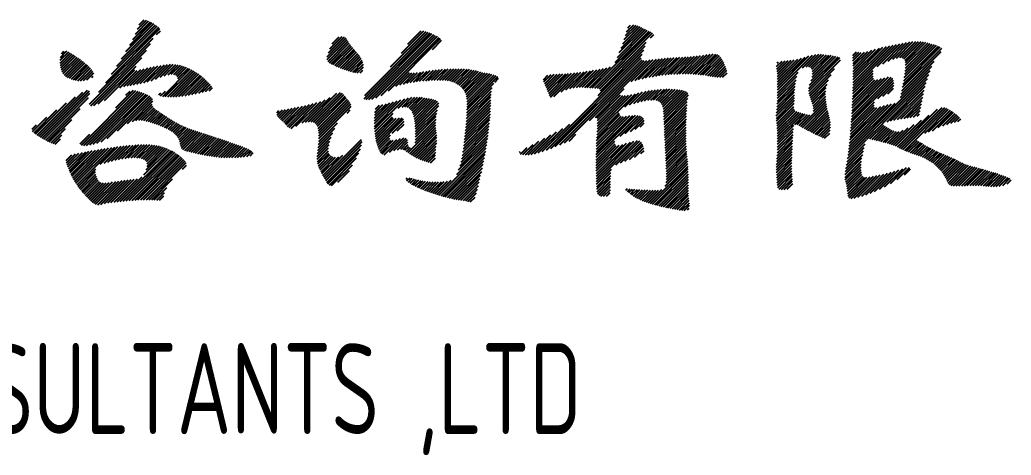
# Model space of a CAD drawing. Extents: x 580289 to 1106878, y -144605 to 78052.
# Drawn here: x 828536 to 830175, y 73526 to 74246 of the extents above; entities that cross this region are included whole.
import ezdxf

# ---------------------------------------------------------------- set-up
doc = ezdxf.new("R2010")
doc.units = 0
doc.header["$LTSCALE"] = 100
doc.layers.add('T图框', color=7, linetype='CONTINUOUS')
doc.layers.add('图框', color=254, linetype='CONTINUOUS')
doc.styles.add('HZTXT', font='tssdeng.shx', dxfattribs={"width": 0.7, "bigfont": 'tssdchn.shx'})

# ---------------------------------------------------------------- blocks, each defined once
blk = doc.blocks.new('A$C72C84CBD')
at = {"layer": '图框', "color": 0}
for p, q in [((80528.7, 56370.1), (80543.7, 56385.1)), ((80531.4, 56377.3), (80539.7, 56385.6)), ((80476.2, 56281.7), (80565.7, 56371.2)), ((80485.9, 56295.9), (80563.7, 56373.6)), ((80494.6, 56309.1), (80561.2, 56375.7)), ((80502.5, 56321.4), (80558.6, 56377.6)), ((80509.6, 56333.1), (80555.9, 56379.4)), ((80515.9, 56343.8), (80553.1, 56381.1)), ((80521, 56353.4), (80550.2, 56382.6)), ((80525.1, 56362), (80547.1, 56384)), ((81318.1, 56315.4), (81371.3, 56368.6)), ((81321.9, 56323.6), (81368.3, 56370)), ((81325.1, 56331.4), (81365.3, 56371.5)), ((81328.1, 56338.8), (81362.3, 56373)), ((81330.7, 56346), (81359.3, 56374.5)), ((81333.2, 56352.9), (81356.2, 56375.9)), ((81335.4, 56359.6), (81352.8, 56377)), ((81337.2, 56365.9), (81348.9, 56377.6)), ((81339.1, 56372.3), (81343.5, 56376.7)), ((80464.9, 56265.9), (80554.4, 56355.4)), ((80560.3, 56361.3), (80566.6, 56367.6)), ((80842.3, 56320), (80875.5, 56353.2)), ((80842.4, 56324.6), (80873.7, 56355.9)), ((80844.2, 56330.9), (80870.9, 56357.6)), ((80846.7, 56337.9), (80867, 56358.2)), ((80850.2, 56345.9), (80862, 56357.7)), ((80903.2, 56255.2), (81012.2, 56364.2)), ((80904.2, 56260.7), (81008.9, 56365.4)), ((80906.5, 56254), (81015.3, 56362.8)), ((80910.8, 56253.8), (81018.4, 56361.4)), ((80916.1, 56254.6), (81021.5, 56360)), ((80922.6, 56256.7), (81024.4, 56358.4)), ((80931.2, 56260.7), (81027.2, 56356.7)), ((80943.6, 56268.6), (81029.6, 56354.7)), ((80947.1, 56308.1), (81005.6, 56366.5)), ((80964.9, 56330.4), (81001.9, 56367.4)), ((80975.6, 56345.6), (80997.6, 56367.5)), ((81280.4, 56273.2), (81374.3, 56367.1)), ((81284.7, 56272.9), (81377.3, 56365.6)), ((81289, 56272.8), (81380.2, 56364)), ((81376.6, 56355.9), (81382.2, 56361.5)), ((80449.6, 56246.1), (80549.9, 56346.4)), ((80451.8, 56243.8), (80543.7, 56335.7)), ((80843.8, 56317), (80877.1, 56350.3)), ((80846.1, 56314.8), (80878.8, 56347.5)), ((80848.9, 56313.2), (80880.7, 56344.9)), ((80851.8, 56311.6), (80882.6, 56342.4)), ((80854.8, 56310), (80884.6, 56339.9)), ((80857.8, 56308.6), (80886.7, 56337.4)), ((81016.3, 56336.9), (81031.3, 56351.9)), ((81290.1, 56260.4), (81365.6, 56335.9)), ((81292.4, 56271.7), (81369.7, 56349)), ((81293.8, 56268.6), (81367.7, 56342.5)), ((81711.3, 56273), (81783.2, 56344.9)), ((81711.4, 56277.6), (81777.7, 56343.9)), ((81711.5, 56282.2), (81772.2, 56342.9)), ((81711.6, 56286.8), (81766.6, 56341.8)), ((81711.7, 56291.4), (81760.8, 56340.5)), ((81711.8, 56296), (81754.9, 56339.1)), ((81711.8, 56300.5), (81748.7, 56337.4)), ((81751.5, 56308.7), (81788.7, 56345.9)), ((81760.4, 56313.2), (81794.2, 56346.9)), ((81769.3, 56317.5), (81799.7, 56348)), ((81777, 56320.7), (81805.4, 56349.2)), ((81783.3, 56322.5), (81810.5, 56349.8)), ((81788.5, 56323.3), (81815.3, 56350.1)), ((81792.7, 56323), (81819.8, 56350.1)), ((81793.3, 56274.2), (81858, 56338.9)), ((81794.3, 56279.6), (81855.6, 56341)), ((81795.2, 56285.1), (81852.5, 56342.3)), ((81795.5, 56321.4), (81824.1, 56349.9)), ((81796, 56290.4), (81849.2, 56343.6)), ((81796.8, 56295.7), (81845.8, 56344.7)), ((81797.4, 56318.7), (81828, 56349.4)), ((81797.5, 56300.8), (81842.4, 56345.7)), ((81798, 56305.8), (81838.9, 56346.8)), ((81798.2, 56315.1), (81831.8, 56348.6)), ((81798.3, 56310.6), (81835.4, 56347.8)), ((80401.1, 56318.8), (80415.3, 56333)), ((80401.1, 56314.3), (80418, 56331.2)), ((80401.4, 56323.6), (80412, 56334.3)), ((80401.4, 56310.2), (80420.7, 56329.4)), ((80402, 56306.3), (80423.4, 56327.6)), ((80403, 56329.7), (80407, 56333.7)), ((80403, 56302.8), (80426.1, 56325.9)), ((80404.3, 56299.5), (80428.8, 56324.1)), ((80405.9, 56296.7), (80431.5, 56322.3)), ((80407.9, 56294.2), (80434.2, 56320.5)), ((80456.4, 56243.9), (80535.6, 56323.2)), ((80860.9, 56307.2), (80888.7, 56335)), ((80864.1, 56305.9), (80890.8, 56332.6)), ((80867.4, 56304.7), (80892.8, 56330.1)), ((80870.6, 56303.5), (80894.8, 56327.6)), ((80874, 56302.3), (80896.6, 56324.9)), ((80877.4, 56301.2), (80898.3, 56322.2)), ((81204.5, 56170.4), (81363, 56328.8)), ((81211.8, 56173.1), (81361.3, 56322.7)), ((81219.2, 56176.1), (81362.8, 56319.6)), ((81275.7, 56219.1), (81376, 56319.4)), ((81344.8, 56283.7), (81381.2, 56320.1)), ((81351.1, 56285.5), (81386.3, 56320.7)), ((81357, 56286.9), (81391.3, 56321.3)), ((81362.8, 56288.2), (81396.3, 56321.7)), ((81368.6, 56289.6), (81401.3, 56322.2)), ((81374.3, 56290.7), (81406.1, 56322.6)), ((81379.8, 56291.7), (81411, 56322.9)), ((81385.2, 56292.6), (81415.8, 56323.2)), ((81390.4, 56293.4), (81420.5, 56323.5)), ((81395.6, 56294.1), (81425.2, 56323.7)), ((81400.7, 56294.7), (81430, 56324)), ((81405.6, 56295.1), (81434.8, 56324.3)), ((81410.5, 56295.6), (81439.6, 56324.6)), ((81415.3, 56295.9), (81444.5, 56325)), ((81420.1, 56296.1), (81449.4, 56325.5)), ((81424.7, 56296.3), (81454.4, 56326)), ((81429.3, 56296.4), (81459.5, 56326.6)), ((81433.9, 56296.4), (81464.8, 56327.3)), ((81438.3, 56296.4), (81470.1, 56328.2)), ((81442.7, 56296.3), (81475.4, 56329)), ((81447, 56296.1), (81480.3, 56329.4)), ((81451.2, 56295.8), (81484.5, 56329.1)), ((81455.3, 56295.5), (81488, 56328.1)), ((81459.4, 56295), (81490.9, 56326.5)), ((81463.4, 56294.5), (81492.9, 56324.1)), ((81467.3, 56294), (81494.7, 56321.4)), ((81586.5, 56292), (81614.3, 56319.7)), ((81586.7, 56287.6), (81620, 56320.9)), ((81586.8, 56269.8), (81644.3, 56327.3)), ((81586.8, 56274.3), (81638.5, 56325.9)), ((81586.8, 56278.7), (81632.2, 56324.2)), ((81586.8, 56283.2), (81626, 56322.4)), ((81627.6, 56306.1), (81649.8, 56328.3)), ((81633.9, 56307.8), (81654.8, 56328.7)), ((81638.5, 56308), (81659.2, 56328.7)), ((81638.5, 56267.6), (81690.7, 56319.8)), ((81638.6, 56272.2), (81689.7, 56323.2)), ((81639.6, 56277.6), (81686.6, 56324.7)), ((81641.7, 56306.7), (81663.4, 56328.4)), ((81642.4, 56285), (81683.1, 56325.7)), ((81643.5, 56304), (81667.5, 56328)), ((81643.8, 56290.8), (81679.3, 56326.4)), ((81644.2, 56300.3), (81671.5, 56327.5)), ((81644.3, 56295.8), (81675.4, 56327)), ((81711, 56326.6), (81717.1, 56332.7)), ((81711.2, 56322.3), (81721.1, 56332.2)), ((81711.3, 56318), (81725.1, 56331.7)), ((81711.5, 56313.7), (81730.1, 56332.2)), ((81711.7, 56309.4), (81736, 56333.6)), ((81711.9, 56305), (81742.3, 56335.4)), ((81792.2, 56268.6), (81857, 56333.4)), ((80410.3, 56292.2), (80436.8, 56318.6)), ((80413.1, 56290.5), (80439.3, 56316.6)), ((80416.2, 56289.1), (80441.8, 56314.7)), ((80419.4, 56287.8), (80444.2, 56312.6)), ((80422.7, 56286.6), (80446.6, 56310.5)), ((80426.3, 56285.7), (80449, 56308.3)), ((80430.1, 56285), (80451.2, 56306.1)), ((80434.5, 56284.9), (80453.3, 56303.7)), ((80463.7, 56246.8), (80526.3, 56309.3)), ((80506, 56275.6), (80534, 56303.6)), ((80511.4, 56276.5), (80539.8, 56304.9)), ((80516.8, 56277.4), (80545.6, 56306.2)), ((80522.2, 56278.3), (80551.2, 56307.3)), ((80527.8, 56279.4), (80556.8, 56308.5)), ((80533.3, 56280.4), (80562.4, 56309.5)), ((80539, 56281.6), (80567.8, 56310.4)), ((80544.9, 56283), (80573.1, 56311.2)), ((80551.1, 56284.7), (80578.2, 56311.8)), ((80558.5, 56287.6), (80583.1, 56312.3)), ((80566.1, 56290.8), (80587.7, 56312.4)), ((80570.4, 56259.2), (80615.8, 56304.6)), ((80573, 56293.2), (80592, 56312.1)), ((80574.5, 56258.8), (80618.8, 56303.1)), ((80579.2, 56294.9), (80595.9, 56311.5)), ((80584.5, 56295.7), (80599.5, 56310.7)), ((80588.7, 56295.4), (80603, 56309.7)), ((80592.2, 56294.4), (80606.4, 56308.6)), ((80594.4, 56292.1), (80609.6, 56307.4)), ((80595.3, 56288.6), (80612.8, 56306)), ((80880.9, 56300.2), (80899.9, 56319.2)), ((80884.5, 56299.3), (80901.1, 56316)), ((80888.1, 56298.5), (80902, 56312.4)), ((80892, 56297.8), (80902.2, 56308.1)), ((81005, 56285.1), (81022.9, 56303)), ((81009.8, 56285.4), (81027.9, 56303.5)), ((81014.5, 56285.7), (81032.8, 56304)), ((81019.2, 56285.9), (81037.6, 56304.3)), ((81023.8, 56286), (81042.4, 56304.6)), ((81028.4, 56286.1), (81047.1, 56304.8)), ((81032.8, 56286), (81051.7, 56304.9)), ((81037.1, 56285.8), (81056.2, 56304.9)), ((81041.1, 56285.3), (81060.6, 56304.9)), ((81044.9, 56284.6), (81065, 56304.8)), ((81048.4, 56283.7), (81069.3, 56304.6)), ((81051.8, 56282.5), (81073.5, 56304.3)), ((81054.9, 56281.1), (81077.6, 56303.9)), ((81057.8, 56279.5), (81081.5, 56303.3)), ((81226.7, 56179.1), (81366.1, 56318.5)), ((81234.3, 56182.2), (81370.7, 56318.6)), ((81259, 56274.3), (81287.9, 56303.2)), ((81263.5, 56274.3), (81293.4, 56304.1)), ((81267.9, 56274.1), (81298.9, 56305.2)), ((81272.1, 56273.8), (81304.6, 56306.3)), ((81276.2, 56273.5), (81310.6, 56307.9)), ((81471.2, 56293.3), (81496.3, 56318.5)), ((81475, 56292.7), (81497.8, 56315.5)), ((81478.9, 56292.1), (81499.2, 56312.4)), ((81482.9, 56291.6), (81500.6, 56309.2)), ((81486.9, 56291.1), (81501.7, 56305.9)), ((81585.1, 56308.5), (81594.2, 56317.6)), ((81585.5, 56304.3), (81599.1, 56318)), ((81586, 56300.4), (81603.9, 56318.3)), ((81586, 56313.9), (81588, 56315.9)), ((81586.3, 56296.2), (81609, 56318.9)), ((81639, 56263.6), (81680.9, 56305.5)), ((81789.7, 56257.1), (81841.9, 56309.3)), ((81791, 56263), (81845.7, 56317.6)), ((80439.4, 56285.3), (80455.1, 56301.1)), ((80445.1, 56286.5), (80456.5, 56297.9)), ((80453.1, 56290.1), (80455.5, 56292.4)), ((80473.9, 56252.5), (80524.3, 56302.9)), ((80499.4, 56273.5), (80528.2, 56302.2)), ((80578.8, 56258.5), (80621.7, 56301.5)), ((80583.1, 56258.4), (80624.5, 56299.8)), ((80587.6, 56258.4), (80627.3, 56298.1)), ((80592.3, 56258.6), (80630, 56296.3)), ((80597.2, 56259), (80632.6, 56294.4)), ((80602.2, 56259.5), (80635.1, 56292.5)), ((80607.5, 56260.3), (80637.6, 56290.4)), ((80612.9, 56261.2), (80640, 56288.3)), ((80896.7, 56298.1), (80901.3, 56302.6)), ((80955.5, 56276.1), (80978.1, 56298.6)), ((80962.1, 56278.1), (80982, 56298.1)), ((80968.1, 56279.6), (80986.6, 56298.1)), ((80973.7, 56280.8), (80991.5, 56298.6)), ((80979.3, 56281.9), (80996.8, 56299.4)), ((80984.7, 56282.8), (81002.1, 56300.3)), ((80989.9, 56283.6), (81007.4, 56301.1)), ((80995, 56284.2), (81012.7, 56301.8)), ((81000.1, 56284.7), (81017.8, 56302.4)), ((81060.4, 56277.7), (81085.3, 56302.6)), ((81062.9, 56275.7), (81088.9, 56301.7)), ((81065.2, 56273.5), (81092.4, 56300.7)), ((81067.2, 56271), (81096, 56299.8)), ((81069, 56268.3), (81099.6, 56298.9)), ((81070.5, 56265.4), (81103.3, 56298.1)), ((81071.8, 56262.1), (81107.1, 56297.4)), ((81072.7, 56258.6), (81110.9, 56296.8)), ((81073.3, 56254.7), (81114.6, 56295.9)), ((81073.4, 56241.3), (81124.1, 56292)), ((81073.5, 56250.4), (81118.1, 56294.9)), ((81073.5, 56245.9), (81121.3, 56293.7)), ((81119.3, 56282.7), (81125.6, 56289)), ((81199.5, 56286.6), (81207.1, 56294.2)), ((81200.4, 56283), (81212.5, 56295.1)), ((81201.7, 56279.8), (81217.5, 56295.6)), ((81203.2, 56276.8), (81222.4, 56296)), ((81204.6, 56273.7), (81227.1, 56296.2)), ((81205.9, 56270.5), (81231.8, 56296.4)), ((81207.1, 56267.3), (81236.5, 56296.6)), ((81208.3, 56263.9), (81241.3, 56297)), ((81209.6, 56260.7), (81246.3, 56297.5)), ((81211.4, 56258.1), (81251.3, 56298)), ((81216.9, 56259), (81256.4, 56298.6)), ((81228.8, 56266.5), (81261.6, 56299.3)), ((81236.8, 56270), (81266.8, 56300)), ((81243.3, 56272), (81272, 56300.7)), ((81249, 56273.2), (81277.2, 56301.4)), ((81254.2, 56273.9), (81282.5, 56302.3)), ((81491.1, 56290.8), (81502.6, 56302.3)), ((81495.5, 56290.7), (81503.1, 56298.3)), ((81586.6, 56256.1), (81617.2, 56286.7)), ((81586.7, 56260.7), (81618.5, 56292.4)), ((81586.8, 56265.2), (81620.9, 56299.4)), ((81639.8, 56259.9), (81675.4, 56295.5)), ((81640.9, 56256.6), (81671, 56286.6)), ((81703.3, 56161.8), (81836.7, 56295.1)), ((81704, 56166.9), (81839.1, 56302)), ((81708.8, 56221.2), (81777, 56289.3)), ((81709.2, 56226), (81774.2, 56291.1)), ((81709.4, 56230.7), (81769.9, 56291.2)), ((81709.7, 56235.5), (81764.2, 56290)), ((81709.9, 56240.2), (81758.2, 56288.5)), ((81710.1, 56244.9), (81752.6, 56287.3)), ((81710.4, 56249.6), (81747.4, 56286.7)), ((81710.6, 56254.3), (81745.2, 56289)), ((81710.8, 56259), (81744.9, 56293.2)), ((81711, 56263.7), (81744.9, 56297.7)), ((81711.1, 56268.4), (81744.9, 56302.1)), ((81760.9, 56214.8), (81834.5, 56288.5)), ((80618.5, 56262.4), (80642.3, 56286.1)), ((80624.2, 56263.6), (80644.5, 56283.9)), ((80629.9, 56264.7), (80646.7, 56281.6)), ((80635.5, 56265.9), (80648.8, 56279.2)), ((80641.2, 56267.1), (80650.8, 56276.7)), ((80646.9, 56268.3), (80652.5, 56273.9)), ((81073.1, 56232), (81114.7, 56273.7)), ((81073.3, 56236.7), (81117.5, 56280.9)), ((81285.6, 56224.5), (81333.3, 56272.2)), ((81366.9, 56251.9), (81385.1, 56270.2)), ((81372.2, 56252.7), (81390.1, 56270.7)), ((81377.1, 56253.1), (81395, 56271)), ((81381.7, 56253.3), (81399.7, 56271.2)), ((81385.9, 56253), (81404.3, 56271.4)), ((81389.4, 56252), (81408.8, 56271.4)), ((81392.3, 56250.4), (81413.2, 56271.3)), ((81394.5, 56248.1), (81417.5, 56271.1)), ((81396.1, 56245.2), (81421.7, 56270.8)), ((81397.2, 56241.8), (81425.6, 56270.2)), ((81585.8, 56241.8), (81615.1, 56271.2)), ((81586.2, 56246.7), (81615.6, 56276.1)), ((81586.4, 56251.4), (81616.2, 56281.2)), ((81642.2, 56253.3), (81668.5, 56279.6)), ((81643.5, 56250.1), (81667, 56273.7)), ((81708.5, 56216.4), (81778.2, 56286.1)), ((81752.3, 56255.7), (81778.7, 56282.1)), ((81760.7, 56259.5), (81778.9, 56277.7)), ((81767.7, 56217.2), (81832.5, 56282)), ((81768.7, 56263.1), (81778.5, 56272.9)), ((81773.5, 56218.5), (81830.8, 56275.8)), ((80362.8, 56195.3), (80426, 56258.5)), ((80365.6, 56193.5), (80438.2, 56266.1)), ((80368.3, 56191.8), (80446.1, 56269.5)), ((80371.1, 56190.1), (80449.2, 56268.2)), ((80374, 56188.5), (80449.8, 56264.3)), ((80376.9, 56186.9), (80447.5, 56257.4)), ((80436.1, 56178.7), (80526.1, 56268.7)), ((80439.8, 56177.9), (80529.6, 56267.8)), ((80444.5, 56178.2), (80533.1, 56266.7)), ((80449.8, 56179), (80536.4, 56265.6)), ((80455.5, 56180.2), (80539.7, 56264.3)), ((80461.5, 56181.7), (80542.9, 56263)), ((80468.6, 56184.3), (80545.9, 56261.6)), ((80478.6, 56189.8), (80548.8, 56260)), ((80493.1, 56240.2), (80522.1, 56269.2)), ((80495.4, 56202.1), (80551.4, 56258.1)), ((80509.5, 56261.1), (80516.4, 56268)), ((80512.3, 56214.5), (80553.4, 56255.6)), ((80563.9, 56261.7), (80567.4, 56265.1)), ((80566.7, 56260), (80574.8, 56268)), ((80806.5, 56216.8), (80847.1, 56257.4)), ((80811.3, 56217.1), (80858.4, 56264.3)), ((80815.7, 56217.1), (80864.2, 56265.6)), ((80819.4, 56216.3), (80867.4, 56264.3)), ((80822.4, 56214.8), (80869.7, 56262.1)), ((80824.8, 56212.7), (80871.7, 56259.6)), ((80826.4, 56209.8), (80873.7, 56257.1)), ((80827.4, 56206.3), (80875.7, 56254.7)), ((80920.6, 56205.3), (80970.4, 56255.1)), ((80959.6, 56239.7), (80976.6, 56256.7)), ((80965.9, 56241.5), (80982, 56257.6)), ((80970.6, 56241.8), (80986.9, 56258.1)), ((80974.5, 56241.2), (80991.5, 56258.1)), ((80977.6, 56239.7), (80995.7, 56257.9)), ((80980, 56237.7), (80999.9, 56257.6)), ((80982, 56235.2), (81003.8, 56257)), ((80983.5, 56232.2), (81007.7, 56256.4)), ((80984.7, 56229), (81011.5, 56255.7)), ((80985.7, 56225.4), (81015.2, 56254.9)), ((80986.4, 56221.7), (81018.7, 56253.9)), ((81072.3, 56217.7), (81112.8, 56258.2)), ((81072.6, 56222.6), (81113.1, 56263)), ((81072.9, 56227.3), (81113.6, 56268)), ((81288.5, 56222.9), (81327.3, 56261.7)), ((81288.6, 56200.5), (81351.6, 56263.6)), ((81288.8, 56205.3), (81345.9, 56262.4)), ((81289, 56210), (81340.4, 56261.3)), ((81289.2, 56219.1), (81330.7, 56260.6)), ((81289.2, 56214.6), (81335.2, 56260.6)), ((81334.4, 56241.8), (81357.5, 56265)), ((81342, 56245), (81363.5, 56266.5)), ((81348.9, 56247.4), (81369.2, 56267.7)), ((81355.3, 56249.3), (81374.7, 56268.7)), ((81361.3, 56250.8), (81380, 56269.5)), ((81398, 56238.1), (81429.4, 56269.5)), ((81398.3, 56233.9), (81432.8, 56268.5)), ((81398.5, 56229.7), (81435.9, 56267)), ((81398.7, 56225.4), (81438.3, 56264.9)), ((81398.9, 56221.1), (81439.6, 56261.8)), ((81399.1, 56216.8), (81438.4, 56256.1)), ((81584.5, 56227.1), (81614.8, 56257.4)), ((81584.8, 56231.8), (81614.9, 56261.9)), ((81585.2, 56236.8), (81614.9, 56266.5)), ((81644.6, 56246.7), (81666.3, 56268.5)), ((81645.5, 56243.1), (81666.1, 56263.7)), ((81646, 56239.2), (81666.2, 56259.4)), ((81646.1, 56234.7), (81666.5, 56255.2)), ((81779.1, 56219.6), (81829.2, 56269.7)), ((81784.8, 56220.8), (81827.8, 56263.8)), ((81790.3, 56221.8), (81826.5, 56258)), ((80360.2, 56197.1), (80411.4, 56248.4)), ((80379.9, 56185.4), (80433.7, 56239.2)), ((80520.2, 56217.9), (80553.9, 56251.6)), ((80526.1, 56219.4), (80552.9, 56246.1)), ((80531.1, 56219.9), (80554.1, 56242.8)), ((80535.5, 56219.8), (80556.1, 56240.3)), ((80539.4, 56219.2), (80558.4, 56238.2)), ((80761.2, 56225.4), (80773.4, 56237.7)), ((80763.4, 56223.1), (80778.8, 56238.6)), ((80765.7, 56221), (80784.3, 56239.6)), ((80768, 56218.8), (80789.9, 56240.7)), ((80770.3, 56216.6), (80795.5, 56241.8)), ((80772.5, 56214.3), (80801.2, 56243)), ((80774.6, 56211.9), (80807, 56244.3)), ((80776.7, 56209.5), (80812.8, 56245.6)), ((80779.1, 56207.5), (80818.9, 56247.2)), ((80782.5, 56206.3), (80825.1, 56248.9)), ((80790.3, 56209.7), (80831.6, 56250.9)), ((80800.6, 56215.5), (80838.6, 56253.4)), ((80828, 56202.5), (80877.8, 56252.2)), ((80828.4, 56198.3), (80879.6, 56249.6)), ((80828.4, 56189.4), (80881.9, 56242.9)), ((80828.5, 56193.9), (80881.1, 56246.6)), ((80920.4, 56214.1), (80958, 56251.6)), ((80920.5, 56209.6), (80964.2, 56253.3)), ((80920.5, 56218.6), (80951.9, 56250)), ((80920.6, 56223.2), (80945.9, 56248.5)), ((80920.8, 56227.9), (80940, 56247.1)), ((80921.2, 56232.8), (80934.2, 56245.8)), ((80922.1, 56238.2), (80928.8, 56244.9)), ((80987, 56217.8), (81021.9, 56252.7)), ((80987.5, 56213.8), (81024.7, 56251)), ((80987.9, 56209.6), (81026.8, 56248.6)), ((80988.1, 56205.4), (81026.9, 56244.2)), ((81070.5, 56198), (81112.4, 56239.9)), ((81071.1, 56203), (81112.5, 56244.5)), ((81071.5, 56208), (81112.5, 56249)), ((81071.9, 56212.9), (81112.6, 56253.6)), ((81399.3, 56212.5), (81437.5, 56250.7)), ((81399.5, 56208.2), (81437.1, 56245.8)), ((81399.7, 56203.9), (81436.8, 56241)), ((81584.7, 56222.8), (81614.7, 56252.8)), ((81585, 56218.6), (81614.1, 56247.7)), ((81585.4, 56214.5), (81613.6, 56242.6)), ((81585.8, 56210.4), (81614.1, 56238.7)), ((81625.1, 56209.2), (81666.9, 56251.1)), ((81628, 56207.7), (81667.5, 56247.2)), ((81630.9, 56206.1), (81668.2, 56243.4)), ((81633.8, 56204.5), (81668.9, 56239.6)), ((81704.6, 56172), (81780.8, 56248.2)), ((81705.1, 56177.1), (81775.2, 56247.1)), ((81705.7, 56182.1), (81769.4, 56245.8)), ((81706.2, 56187.1), (81763.4, 56244.3)), ((81706.6, 56192), (81757.2, 56242.6)), ((81707, 56196.9), (81750.8, 56240.7)), ((81707.4, 56201.8), (81746.9, 56241.3)), ((81707.8, 56206.7), (81746.4, 56245.3)), ((81708.2, 56211.5), (81746.7, 56250.1)), ((81787.6, 56174.2), (81851.2, 56237.9)), ((81790.5, 56172.7), (81858.7, 56240.9)), ((81793.6, 56171.2), (81863.1, 56240.7)), ((81795.7, 56222.7), (81825.4, 56252.4)), ((81796.8, 56169.9), (81866.4, 56239.5)), ((81800.9, 56223.5), (81824.3, 56246.9)), ((81806, 56224.1), (81823.4, 56241.4)), ((81829.9, 56198.6), (81869.4, 56238)), ((80355.3, 56201.2), (80378.9, 56224.8)), ((80357.6, 56199), (80395.4, 56236.8)), ((80543.1, 56218.4), (80561, 56236.3)), ((80546.7, 56217.5), (80563.8, 56234.5)), ((80550.1, 56216.4), (80566.5, 56232.8)), ((80553.5, 56215.4), (80569.2, 56231)), ((80556.9, 56214.2), (80571.9, 56229.2)), ((80560.2, 56213.1), (80574.6, 56227.4)), ((80563.5, 56211.9), (80577.3, 56225.7)), ((80566.8, 56210.6), (80580, 56223.9)), ((80570, 56209.3), (80582.7, 56222.1)), ((80759, 56232.2), (80762.5, 56235.7)), ((80759.4, 56228.1), (80768.3, 56237)), ((80875, 56231.5), (80880.2, 56236.7)), ((80920.9, 56201), (80951.1, 56231.3)), ((80921.3, 56196.9), (80949.9, 56225.5)), ((80921.8, 56192.9), (80951.7, 56222.9)), ((80922.4, 56189.1), (80956.3, 56223)), ((80923.2, 56185.4), (80961.7, 56223.9)), ((80924.1, 56181.8), (80966, 56223.7)), ((80925.1, 56178.4), (80968.6, 56221.8)), ((80988.2, 56187.5), (81022.2, 56221.5)), ((80988.3, 56201.1), (81024.3, 56237.1)), ((80988.4, 56196.7), (81023.2, 56231.5)), ((80988.4, 56192.2), (81022.5, 56226.3)), ((81068.8, 56182.8), (81111.6, 56225.6)), ((81069.4, 56187.9), (81111.9, 56230.4)), ((81070, 56193), (81112.2, 56235.2)), ((81287, 56163.1), (81351.9, 56227.9)), ((81287, 56158.6), (81356.1, 56227.7)), ((81287.1, 56167.6), (81347.2, 56227.7)), ((81287.2, 56172.2), (81342.3, 56227.3)), ((81287.3, 56176.8), (81337.2, 56226.7)), ((81287.4, 56181.4), (81331.9, 56225.9)), ((81287.6, 56186.1), (81328.2, 56226.7)), ((81287.9, 56190.9), (81326, 56229)), ((81288.2, 56195.7), (81324.7, 56232.2)), ((81326.4, 56193.5), (81359.9, 56226.9)), ((81335, 56197.6), (81362.9, 56225.5)), ((81343.3, 56201.4), (81364.9, 56223)), ((81399.8, 56199.6), (81436.5, 56236.2)), ((81400, 56195.3), (81436.3, 56231.5)), ((81400.3, 56191), (81436.1, 56226.8)), ((81400.5, 56186.7), (81436, 56222.2)), ((81586.2, 56206.3), (81615.9, 56236)), ((81586.4, 56202), (81618.8, 56234.4)), ((81586.6, 56197.7), (81622.1, 56233.2)), ((81586.7, 56193.3), (81625.5, 56232.1)), ((81586.8, 56188.9), (81628.9, 56231.1)), ((81615.3, 56212.9), (81632.4, 56230.1)), ((81619.3, 56212.5), (81636.1, 56229.2)), ((81622.2, 56210.8), (81640, 56228.7)), ((81636.8, 56203), (81669.8, 56236)), ((81639.8, 56201.5), (81670.7, 56232.4)), ((81642.8, 56200), (81671.6, 56228.9)), ((81645.7, 56198.5), (81672.5, 56225.3)), ((81648.7, 56197), (81673.3, 56221.6)), ((81784.7, 56175.8), (81837.2, 56228.3)), ((81811.3, 56224.9), (81822.5, 56236.1)), ((81817.2, 56226.3), (81821, 56230.1)), ((81836.3, 56200.5), (81872.3, 56236.4)), ((81842.8, 56202.5), (81875, 56234.7)), ((81852.3, 56207.5), (81877.7, 56232.9)), ((81859.7, 56210.4), (81880.3, 56231)), ((81866.5, 56212.7), (81882.9, 56229.1)), ((81873, 56214.7), (81885.3, 56227)), ((81879.1, 56216.3), (81887.6, 56224.8)), ((81884.7, 56217.4), (81889.5, 56222.3)), ((80354.7, 56205), (80361.9, 56212.3)), ((80382.9, 56183.9), (80420, 56221)), ((80386, 56182.5), (80409.4, 56205.9)), ((80573.1, 56208), (80585.5, 56220.3)), ((80576.2, 56206.6), (80588.3, 56218.6)), ((80579.2, 56205.1), (80591.1, 56217)), ((80582.2, 56203.6), (80594, 56215.4)), ((80585, 56201.9), (80597, 56213.9)), ((80587.6, 56200.1), (80600, 56212.4)), ((80590.1, 56198), (80603, 56211)), ((80592.3, 56195.8), (80606.1, 56209.6)), ((80594.4, 56193.3), (80609.3, 56208.2)), ((80596.1, 56190.6), (80612.5, 56206.9)), ((80597.6, 56187.6), (80615.7, 56205.7)), ((80827.9, 56179.9), (80854.9, 56206.9)), ((80828.2, 56184.7), (80859.1, 56215.5)), ((80949.7, 56198.4), (80969.7, 56218.4)), ((80957.8, 56202.1), (80969.2, 56213.4)), ((80976, 56166.3), (81021.9, 56212.2)), ((80978.6, 56164.5), (81022, 56207.9)), ((80987.5, 56182.3), (81022, 56216.8)), ((81065.7, 56161.7), (81109.5, 56205.6)), ((81066.6, 56167.1), (81110.1, 56210.7)), ((81067.4, 56172.4), (81110.7, 56215.7)), ((81068.1, 56177.6), (81111.2, 56220.7)), ((81191.1, 56165.9), (81231.5, 56206.3)), ((81197.6, 56167.9), (81243.2, 56213.5)), ((81351.5, 56205.1), (81366, 56219.6)), ((81359.7, 56208.8), (81366.1, 56215.2)), ((81400.7, 56182.4), (81435.8, 56217.6)), ((81400.9, 56178.1), (81435.7, 56213)), ((81401.1, 56173.8), (81435.7, 56208.4)), ((81586.8, 56184.5), (81613.8, 56211.5)), ((81586.8, 56180), (81612.9, 56206)), ((81651.7, 56195.5), (81673.9, 56217.7)), ((81654.8, 56194.1), (81674.2, 56213.5)), ((81657.9, 56192.7), (81674.2, 56209)), ((81734.2, 56188.2), (81760.7, 56214.6)), ((81739.3, 56188.8), (81762.2, 56211.7)), ((81743.1, 56188.1), (81764.9, 56209.9)), ((81746.8, 56187.3), (81767.7, 56208.1)), ((81750.4, 56186.4), (81770.5, 56206.5)), ((81754, 56185.5), (81773.4, 56204.9)), ((81775.1, 56179.6), (81802.6, 56207.1)), ((81778.4, 56178.5), (81812.6, 56212.7)), ((81781.6, 56177.2), (81824.3, 56219.9)), ((80389.2, 56181.2), (80403.4, 56195.4)), ((80392.7, 56180.3), (80401.2, 56188.8)), ((80433.8, 56180.9), (80449.8, 56196.9)), ((80598.7, 56184.2), (80619, 56204.4)), ((80599.4, 56180.3), (80622.3, 56203.3)), ((80600.2, 56176.7), (80625.6, 56202.1)), ((80601.5, 56173.5), (80629, 56201)), ((80603.8, 56171.3), (80632.4, 56199.9)), ((80607, 56170), (80635.8, 56198.9)), ((80610.4, 56168.9), (80639.2, 56197.8)), ((80613.9, 56168), (80642.6, 56196.7)), ((80617.5, 56167), (80646, 56195.6)), ((80621.1, 56166.2), (80649.4, 56194.5)), ((80624.8, 56165.3), (80652.8, 56193.3)), ((80628.4, 56164.5), (80656.1, 56192.2)), ((80632.1, 56163.7), (80659.5, 56191.1)), ((80635.8, 56162.9), (80662.9, 56190)), ((80639.6, 56162.2), (80666.3, 56188.9)), ((80826.6, 56169.6), (80848.7, 56191.7)), ((80827.3, 56174.8), (80851.4, 56198.9)), ((80926.3, 56175), (80946.8, 56195.5)), ((80927.5, 56171.8), (80946, 56190.2)), ((80936.5, 56162.8), (80963.4, 56189.7)), ((80945, 56166.8), (80968.8, 56190.6)), ((80952.3, 56169.6), (80973, 56190.3)), ((80981.3, 56162.7), (81022.4, 56203.7)), ((80984.1, 56161), (81022.9, 56199.8)), ((80986.9, 56159.3), (81023.4, 56195.8)), ((80989.9, 56157.8), (81023.7, 56191.6)), ((81061.8, 56144.4), (81107.5, 56190.1)), ((81063.4, 56150.5), (81108.2, 56195.3)), ((81064.6, 56156.2), (81108.9, 56200.5)), ((81174.4, 56162.7), (81202, 56190.3)), ((81179.5, 56163.3), (81211.7, 56195.5)), ((81185.1, 56164.4), (81221.5, 56200.8)), ((81242, 56185.4), (81253.3, 56196.7)), ((81401.3, 56169.5), (81435.6, 56203.9)), ((81401.5, 56165.2), (81435.6, 56199.4)), ((81401.7, 56161), (81435.6, 56194.9)), ((81401.9, 56156.7), (81435.6, 56190.4)), ((81586.3, 56166), (81612, 56191.7)), ((81586.6, 56170.7), (81612.3, 56196.4)), ((81586.7, 56175.4), (81612.5, 56201.2)), ((81661.1, 56191.4), (81673.7, 56204)), ((81664.5, 56190.3), (81672.8, 56198.6)), ((81757.6, 56184.6), (81776.3, 56203.4)), ((81761.1, 56183.7), (81779.5, 56202)), ((81764.7, 56182.7), (81783, 56201)), ((81768.2, 56181.7), (81787.5, 56201.1)), ((81771.6, 56180.7), (81794.1, 56203.2)), ((80421.9, 56124.1), (80470, 56172.3)), ((80423.5, 56121.2), (80475.4, 56173.1)), ((80425.2, 56118.4), (80480.7, 56173.9)), ((80426.9, 56115.6), (80486, 56174.7)), ((80428.7, 56112.9), (80491.2, 56175.5)), ((80467.2, 56146.9), (80496.4, 56176.2)), ((80473.7, 56149), (80501.5, 56176.8)), ((80479.9, 56150.7), (80506.6, 56177.4)), ((80485.8, 56152.1), (80511.6, 56177.9)), ((80491.7, 56153.5), (80516.6, 56178.4)), ((80497.4, 56154.7), (80521.5, 56178.8)), ((80503, 56155.8), (80526.3, 56179.1)), ((80508.4, 56156.7), (80531.1, 56179.4)), ((80513.5, 56157.4), (80535.7, 56179.6)), ((80518.4, 56157.8), (80540.3, 56179.7)), ((80523.1, 56157.9), (80544.8, 56179.7)), ((80527.4, 56157.8), (80549.1, 56179.5)), ((80531.5, 56157.4), (80553.3, 56179.2)), ((80535.3, 56156.7), (80557.3, 56178.7)), ((80538.7, 56155.6), (80561.1, 56178)), ((80541.4, 56153.9), (80564.8, 56177.3)), ((80543.2, 56137.7), (80578.4, 56172.9)), ((80543.4, 56151.4), (80568.4, 56176.4)), ((80544.4, 56147.9), (80571.9, 56175.3)), ((80544.5, 56143.4), (80575.2, 56174.2)), ((80643.4, 56161.5), (80669.6, 56187.8)), ((80647.2, 56160.8), (80673, 56186.6)), ((80651, 56160.2), (80676.4, 56185.5)), ((80654.9, 56159.6), (80679.7, 56184.4)), ((80658.9, 56159.1), (80683.1, 56183.2)), ((80663, 56158.6), (80686.4, 56182.1)), ((80667.1, 56158.3), (80689.7, 56180.9)), ((80671.3, 56158), (80693.1, 56179.7)), ((80675.7, 56158), (80696.4, 56178.6)), ((80680.2, 56158), (80699.7, 56177.4)), ((80684.8, 56158.1), (80702.9, 56176.2)), ((80689.5, 56158.2), (80706.2, 56174.9)), ((80694.2, 56158.4), (80709.4, 56173.6)), ((80699, 56158.8), (80712.5, 56172.2)), ((80825.8, 56159.8), (80845.4, 56179.4)), ((80825.8, 56155.3), (80844.6, 56174.1)), ((80826.1, 56164.6), (80846.7, 56185.2)), ((80836.6, 56125.7), (80898.9, 56188)), ((80838.2, 56122.8), (80900, 56184.6)), ((80839.7, 56119.9), (80898.8, 56179)), ((80841.4, 56117.1), (80897, 56172.7)), ((80929, 56168.7), (80947.2, 56187)), ((80930.8, 56166.1), (80951.3, 56186.6)), ((80933.2, 56164), (80957.1, 56187.9)), ((80958.3, 56171.1), (80975, 56187.8)), ((80963.8, 56172.1), (80975.7, 56184)), ((80967.8, 56171.6), (80975.9, 56179.7)), ((80970.8, 56170.1), (80977, 56176.3)), ((80973.4, 56168.3), (80979.7, 56174.5)), ((80992.9, 56156.3), (81023.6, 56187)), ((80996.1, 56155), (81023.3, 56182.2)), ((80999.3, 56153.7), (81022.5, 56177)), ((81026.9, 56096), (81105.2, 56174.3)), ((81056.6, 56130.2), (81106, 56179.6)), ((81059.5, 56137.6), (81106.8, 56184.8)), ((81162, 56163.7), (81172.7, 56174.5)), ((81165.7, 56163), (81182.6, 56179.9)), ((81169.9, 56162.7), (81192.3, 56185.1)), ((81287, 56154), (81317.9, 56185)), ((81287, 56149.5), (81318.1, 56180.7)), ((81287, 56136.1), (81330.7, 56179.8)), ((81287, 56140.6), (81324.7, 56178.3)), ((81287, 56145.1), (81320.1, 56178.2)), ((81287.1, 56127.3), (81343.3, 56183.4)), ((81287.1, 56131.7), (81337.1, 56181.7)), ((81287.2, 56122.9), (81349.3, 56184.9)), ((81287.4, 56118.5), (81354.9, 56186)), ((81319.2, 56145.9), (81359.1, 56185.8)), ((81327.1, 56149.3), (81361.6, 56183.7)), ((81334.3, 56152), (81363.3, 56181)), ((81341.9, 56155.1), (81364.6, 56177.8)), ((81350.2, 56158.9), (81365.7, 56174.4)), ((81402.1, 56152.4), (81435.6, 56186)), ((81402.3, 56148.1), (81435.8, 56181.6)), ((81402.5, 56143.8), (81435.9, 56177.3)), ((81402.7, 56139.5), (81436.2, 56173)), ((81585.1, 56146.8), (81611.1, 56172.9)), ((81585.2, 56151.5), (81611.4, 56177.6)), ((81585.5, 56156.2), (81611.6, 56182.3)), ((81585.9, 56161.1), (81611.8, 56187)), ((81700.6, 56145.5), (81729.9, 56174.9)), ((81701.5, 56151), (81731.4, 56180.8)), ((81702.5, 56156.4), (81733.9, 56187.9)), ((81799.9, 56168.6), (81817.8, 56186.5)), ((81803.2, 56167.4), (81820.5, 56184.7)), ((81806.4, 56166.1), (81823.6, 56183.2)), ((81809.7, 56164.9), (81826.4, 56181.6)), ((81813, 56163.7), (81829.2, 56179.9)), ((81816.3, 56162.5), (81832, 56178.2)), ((81819.7, 56161.4), (81834.8, 56176.5)), ((81823, 56160.2), (81837.7, 56174.9)), ((81826.2, 56158.9), (81840.7, 56173.4)), ((81829.3, 56157.5), (81843.6, 56171.9)), ((80410.5, 56153.2), (80419.9, 56162.5)), ((80411.3, 56149.4), (80426.1, 56164.2)), ((80412.4, 56146), (80431.9, 56165.5)), ((80413.6, 56142.8), (80437.5, 56166.7)), ((80414.9, 56139.6), (80443.1, 56167.7)), ((80416.2, 56136.4), (80448.5, 56168.7)), ((80417.6, 56133.3), (80454, 56169.7)), ((80419, 56130.2), (80459.3, 56170.5)), ((80420.4, 56127.1), (80464.7, 56171.4)), ((80500, 56085.5), (80584.6, 56170)), ((80505, 56086), (80587.5, 56168.5)), ((80510, 56086.5), (80590.3, 56166.8)), ((80514.9, 56086.9), (80593, 56165)), ((80519.8, 56087.3), (80595.7, 56163.2)), ((80524.7, 56087.7), (80598.3, 56161.3)), ((80529.4, 56088), (80600.8, 56159.3)), ((80534.1, 56088.2), (80603.2, 56157.3)), ((80539.3, 56129.3), (80581.6, 56171.5)), ((80704, 56159.3), (80715.2, 56170.5)), ((80709.4, 56160.1), (80717.7, 56168.5)), ((80714.8, 56161.1), (80720, 56166.2)), ((80826.1, 56151.2), (80844.3, 56169.4)), ((80826.9, 56147.5), (80845, 56165.6)), ((80828, 56144.1), (80846.8, 56162.9)), ((80829.2, 56140.8), (80849.2, 56160.8)), ((80830.6, 56137.7), (80852.3, 56159.4)), ((80832, 56134.6), (80856.2, 56158.8)), ((80833.5, 56131.6), (80861.3, 56159.4)), ((80835.1, 56128.7), (80868.3, 56162)), ((80843.3, 56114.4), (80894.6, 56165.8)), ((80845.8, 56112.5), (80890.9, 56157.6)), ((81002.6, 56152.5), (81021.9, 56171.8)), ((81005.9, 56151.3), (81021.6, 56167)), ((81009.3, 56150.3), (81021.5, 56162.4)), ((81013, 56149.5), (81021.3, 56157.8)), ((81030.4, 56095), (81104.3, 56168.9)), ((81033.9, 56094), (81103.4, 56163.5)), ((81037.4, 56093), (81102.4, 56158.1)), ((81160.1, 56166.4), (81161.6, 56167.8)), ((81360.6, 56164.8), (81365.9, 56170)), ((81402.8, 56135.2), (81436.5, 56168.8)), ((81402.8, 56121.7), (81437.7, 56156.6)), ((81402.9, 56130.8), (81436.9, 56164.7)), ((81403, 56126.3), (81437.3, 56160.7)), ((81585, 56142.2), (81610.9, 56168.2)), ((81585, 56137.8), (81610.7, 56163.5)), ((81585.1, 56133.4), (81610.6, 56158.9)), ((81698.4, 56129.9), (81726.2, 56157.7)), ((81698.9, 56134.9), (81727.4, 56163.4)), ((81699.7, 56140.2), (81728.7, 56169.2)), ((81832.3, 56156), (81846.6, 56170.4)), ((81835.2, 56154.4), (81849.7, 56168.9)), ((81838, 56152.7), (81852.8, 56167.5)), ((81840.7, 56151), (81855.9, 56166.1)), ((81843.3, 56149.1), (81859, 56164.8)), ((81845.8, 56147.1), (81862.2, 56163.5)), ((81848.2, 56145), (81865.3, 56162.1)), ((81850.6, 56142.9), (81868.5, 56160.8)), ((81852.8, 56140.7), (81871.6, 56159.5)), ((81855, 56138.4), (81874.7, 56158.1)), ((81857.1, 56135.9), (81877.8, 56156.7)), ((80430.5, 56110.3), (80459.8, 56139.5)), ((80538.7, 56088.3), (80605.5, 56155.1)), ((80543.3, 56088.3), (80607.6, 56152.7)), ((80547.7, 56088.3), (80609.3, 56149.9)), ((80602.8, 56138.9), (80609.4, 56145.5)), ((80849.6, 56111.8), (80884, 56146.2)), ((81040.9, 56092.1), (81101.4, 56152.6)), ((81044.5, 56091.1), (81100.3, 56147)), ((81048.1, 56090.3), (81099.1, 56141.2)), ((81376.8, 56082.2), (81438.7, 56144.1)), ((81380.2, 56081.2), (81438.9, 56139.8)), ((81401.1, 56111), (81438.4, 56148.3)), ((81402.4, 56116.8), (81438.1, 56152.5)), ((81585.3, 56129.1), (81610.5, 56154.2)), ((81585.5, 56124.8), (81610.4, 56149.7)), ((81585.8, 56120.6), (81610.4, 56145.2)), ((81586.1, 56116.4), (81610.4, 56140.7)), ((81698.3, 56125.3), (81725.3, 56152.3)), ((81698.6, 56121.2), (81724.7, 56147.2)), ((81699.4, 56117.4), (81724.6, 56142.6)), ((81763.6, 56109.8), (81793.5, 56139.7)), ((81773.4, 56115.1), (81799.9, 56141.6)), ((81784.5, 56121.8), (81804.5, 56141.8)), ((81796.7, 56129.4), (81806.4, 56139.2)), ((81859.1, 56133.4), (81880.9, 56155.2)), ((81861, 56130.8), (81883.9, 56153.7)), ((81862.7, 56128.1), (81886.8, 56152.2)), ((81864.4, 56125.3), (81889.7, 56150.5)), ((81865.9, 56122.3), (81892.7, 56149.1)), ((81867.2, 56119.1), (81895.9, 56147.8)), ((81868.6, 56116), (81899.1, 56146.6)), ((81870.6, 56113.5), (81902.5, 56145.4)), ((81873.4, 56111.8), (81906, 56144.4)), ((81877.3, 56111.2), (81909.5, 56143.4)), ((81881.9, 56111.3), (81913, 56142.5)), ((81886.4, 56111.4), (81916.6, 56141.6)), ((81891, 56111.5), (81920.2, 56140.6)), ((81895.6, 56111.6), (81923.7, 56139.7)), ((80432.4, 56107.7), (80459.5, 56134.8)), ((80434.4, 56105.2), (80460, 56130.8)), ((80436.4, 56102.7), (80461, 56127.3)), ((80438.5, 56100.3), (80462.2, 56124.1)), ((80489.9, 56084.4), (80528.5, 56122.9)), ((80495, 56085), (80536.5, 56126.4)), ((80552.1, 56088.2), (80586.7, 56122.8)), ((80859.8, 56117.5), (80879.2, 56136.9)), ((80972.5, 56122.5), (80974.4, 56124.3)), ((80974.1, 56119.6), (80979.1, 56124.6)), ((80976.5, 56117.4), (80982.9, 56123.9)), ((80979.1, 56115.6), (80986.5, 56122.9)), ((81051.8, 56089.5), (81097.7, 56135.3)), ((81055.5, 56088.7), (81095.9, 56129)), ((81059.3, 56088), (81094.5, 56123.2)), ((81287.5, 56114.2), (81312.3, 56138.9)), ((81287.8, 56109.9), (81311.3, 56133.4)), ((81288.1, 56105.7), (81310.9, 56128.5)), ((81288.6, 56101.7), (81310.7, 56123.8)), ((81383.7, 56080.2), (81439.1, 56135.5)), ((81387.3, 56079.2), (81439.2, 56131.1)), ((81390.9, 56078.3), (81439.2, 56126.6)), ((81586.5, 56112.3), (81610.5, 56136.3)), ((81587.2, 56108.5), (81610.7, 56132)), ((81589.1, 56106), (81611, 56127.8)), ((81592.9, 56105.2), (81611.4, 56123.7)), ((81700.4, 56114), (81724.7, 56138.3)), ((81701.1, 56110.2), (81725.2, 56134.3)), ((81701.7, 56106.3), (81726, 56130.5)), ((81702.2, 56102.3), (81727.4, 56127.5)), ((81702.6, 56098.2), (81730.1, 56125.7)), ((81703.3, 56094.4), (81734.4, 56125.5)), ((81705.1, 56091.8), (81739.6, 56126.2)), ((81708.5, 56090.6), (81745.1, 56127.2)), ((81713.5, 56091.2), (81750.6, 56128.3)), ((81719.5, 56092.6), (81756.3, 56129.4)), ((81725.9, 56094.5), (81762.2, 56130.8)), ((81732.5, 56096.7), (81768.2, 56132.3)), ((81739.5, 56099.1), (81774.3, 56134)), ((81746.9, 56102.1), (81780.6, 56135.7)), ((81754.9, 56105.6), (81786.9, 56137.6)), ((81900.2, 56111.7), (81927.2, 56138.7)), ((81904.8, 56111.8), (81930.7, 56137.8)), ((81909.4, 56111.9), (81934.2, 56136.8)), ((81913.9, 56111.9), (81937.7, 56135.7)), ((81918.3, 56111.8), (81941.2, 56134.7)), ((81922.6, 56111.7), (81944.6, 56133.6)), ((81926.8, 56111.4), (81948, 56132.6)), ((81930.9, 56110.9), (81951.4, 56131.5)), ((81935, 56110.6), (81954.7, 56130.3)), ((81939.2, 56110.3), (81958.1, 56129.1)), ((81943.6, 56110.2), (81961.4, 56128)), ((81948, 56110.2), (81964.6, 56126.7)), ((81953, 56110.6), (81967.8, 56125.4)), ((81958.8, 56111.9), (81970.7, 56123.8)), ((80440.6, 56097.9), (80463.7, 56121)), ((80442.7, 56095.5), (80465.7, 56118.6)), ((80444.8, 56093.2), (80468.7, 56117)), ((80447, 56090.8), (80472.5, 56116.4)), ((80449.2, 56088.6), (80477, 56116.3)), ((80451.5, 56086.4), (80482, 56116.9)), ((80453.9, 56084.3), (80487.3, 56117.7)), ((80456.6, 56082.5), (80492.6, 56118.5)), ((80459.5, 56080.9), (80497.9, 56119.3)), ((80462.9, 56079.8), (80503.1, 56120)), ((80468.2, 56080.6), (80508.3, 56120.7)), ((80474.3, 56082.3), (80513.4, 56121.3)), ((80479.6, 56083.1), (80518.4, 56121.9)), ((80484.8, 56083.8), (80523.4, 56122.3)), ((80556.4, 56088), (80577.1, 56108.7)), ((80981.9, 56113.8), (80990, 56122)), ((80984.7, 56112.2), (80993.6, 56121.1)), ((80987.6, 56110.6), (80997.3, 56120.3)), ((80990.7, 56109.2), (81001, 56119.5)), ((80993.8, 56107.8), (81004.9, 56118.9)), ((80997, 56106.5), (81008.9, 56118.4)), ((81000.2, 56105.2), (81013, 56118.1)), ((81003.4, 56103.9), (81017.3, 56117.9)), ((81006.7, 56102.7), (81021.8, 56117.8)), ((81010, 56101.6), (81026.4, 56117.9)), ((81013.3, 56100.4), (81031, 56118.1)), ((81016.7, 56099.3), (81035.8, 56118.4)), ((81020.1, 56098.2), (81040.9, 56119)), ((81023.5, 56097.1), (81047, 56120.7)), ((81063.3, 56087.5), (81093.5, 56117.7)), ((81067.6, 56087.3), (81092.2, 56111.9)), ((81289.5, 56098.2), (81310.6, 56119.2)), ((81291.5, 56095.7), (81310.5, 56114.7)), ((81294.8, 56094.5), (81310.5, 56110.2)), ((81336.1, 56104.3), (81338.8, 56107.1)), ((81338.4, 56102.2), (81342.8, 56106.6)), ((81394.5, 56077.4), (81439.2, 56122.1)), ((81398.1, 56076.6), (81439.2, 56117.7)), ((81401.8, 56075.8), (81439.2, 56113.2)), ((81405.5, 56075), (81439.2, 56108.7)), ((81597.3, 56105.1), (81611.6, 56119.4)), ((81602.3, 56105.7), (81611.7, 56115.1)), ((81966, 56114.6), (81972.8, 56121.4)), ((80560.6, 56087.7), (80573.3, 56100.4)), ((80564.9, 56087.5), (80572.2, 56094.8)), ((81071.4, 56086.6), (81090.6, 56105.8)), ((81074.9, 56085.6), (81088.9, 56099.6)), ((81078.5, 56084.7), (81086.6, 56092.8)), ((81298.9, 56094.2), (81310.3, 56105.5)), ((81303.8, 56094.5), (81309.8, 56100.5)), ((81340.9, 56100.2), (81346.8, 56106.1)), ((81343.4, 56098.2), (81350.9, 56105.7)), ((81346, 56096.3), (81355.1, 56105.4)), ((81348.6, 56094.4), (81359.2, 56105.1)), ((81351.4, 56092.7), (81363.5, 56104.8)), ((81354.2, 56091.1), (81367.8, 56104.6)), ((81357.2, 56089.6), (81372.1, 56104.5)), ((81360.3, 56088.2), (81376.5, 56104.4)), ((81363.5, 56086.8), (81380.9, 56104.3)), ((81366.7, 56085.6), (81385.4, 56104.3)), ((81370, 56084.4), (81390, 56104.4)), ((81373.4, 56083.3), (81395.6, 56105.5)), ((81409.2, 56074.2), (81439.2, 56104.2)), ((81412.9, 56073.4), (81439.4, 56099.9)), ((81416.7, 56072.7), (81439.7, 56095.7)), ((81420.5, 56072), (81440.1, 56091.7)), ((81424.3, 56071.4), (81440.6, 56087.6)), ((81428.3, 56070.9), (81441, 56083.5)), ((81432.5, 56070.6), (81441.3, 56079.4)), ((81438, 56071.6), (81440.6, 56074.2))]:
    blk.add_line(p, q, dxfattribs=at)
at = {"layer": '图框', "color": 0, "style": 'HZTXT', "width": 0.7}
blk.add_text('KING YEA  (CHINA FUZHOU ) ENGINEERING DESIGN CONSULTANTS ,LTD', height=150, dxfattribs=at).set_placement((76814.2, 55701.3))
blk = doc.blocks.new('图框')
at = {"layer": 'T图框', "color": 4}
blk.add_blockref('A$C72C84CBD', (602717, 102743.5), dxfattribs=at)

msp = doc.modelspace()

# ---------------------------------------------------------------- block references
at = {"layer": 'T图框'}
msp.add_blockref('图框', (145485, -84883.4), dxfattribs=at)

doc.saveas('drawing.dxf')
